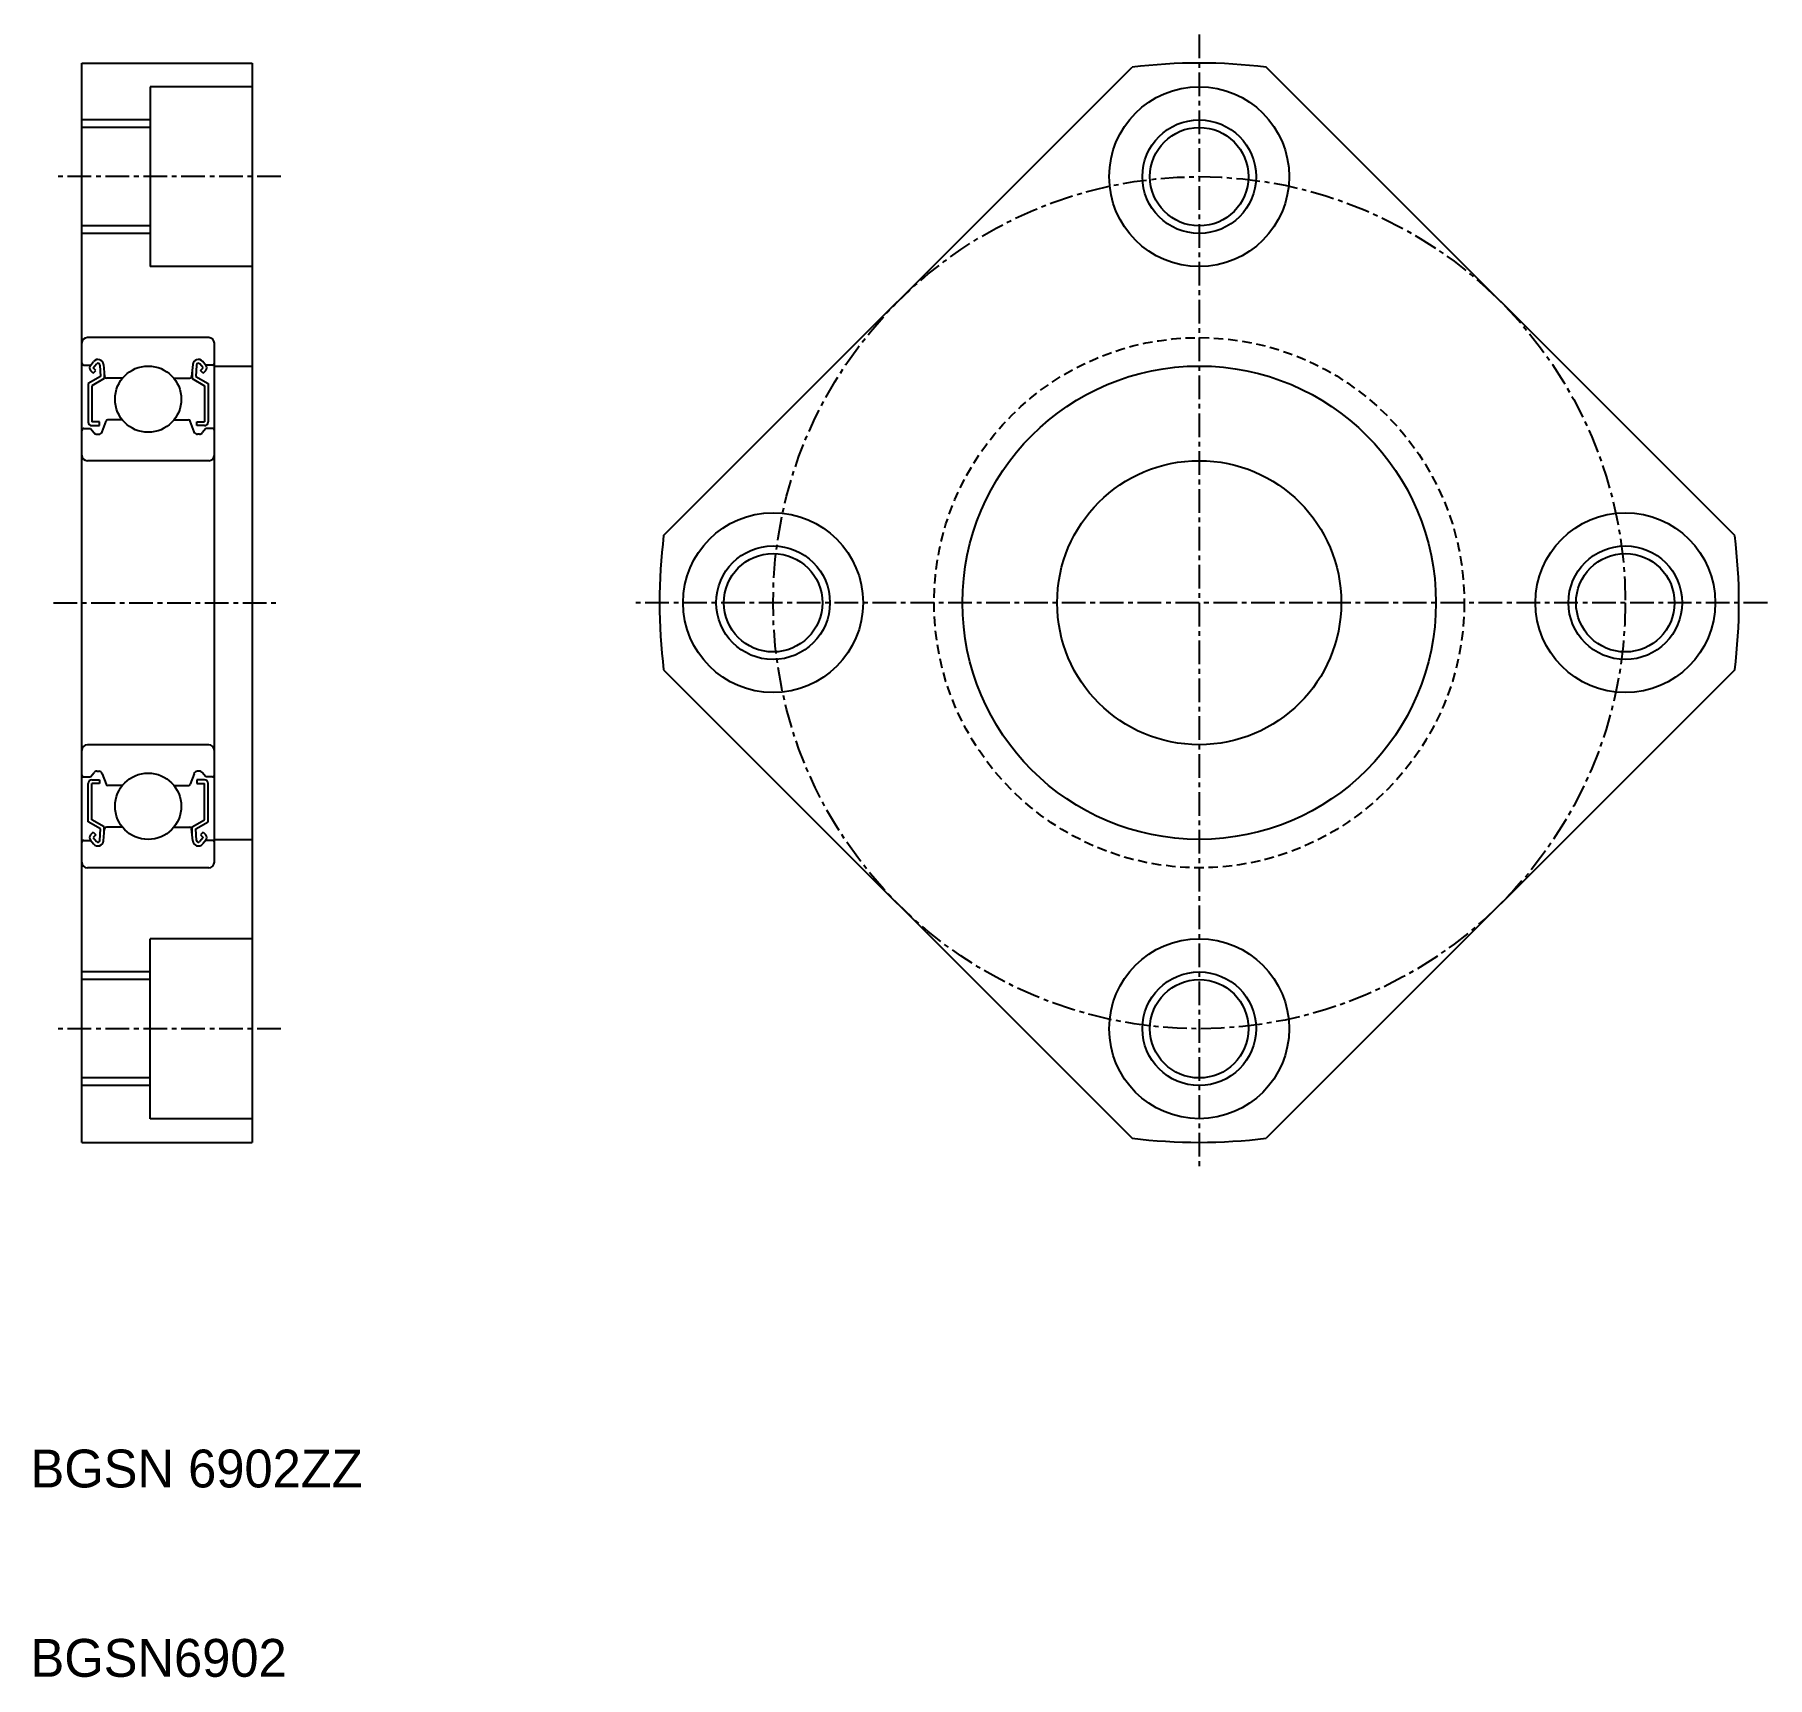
# Model space of a CAD drawing. Extents: x 151.5 to 243, y 83.8 to 170.6.
import ezdxf

# ---------------------------------------------------------------- set-up
doc = ezdxf.new("R2010")
doc.units = 0
doc.linetypes.add('CENTER', pattern=[2, 1.25, -0.25, 0.25, -0.25])
doc.linetypes.add('DASHED', pattern=[0.75, 0.5, -0.25])
doc.layers.get('0').update_dxf_attribs({"linetype": 'CONTINUOUS'})
doc.layers.add('CENTER', color=1, linetype='CENTER')

msp = doc.modelspace()

# ---------------------------------------------------------------- linework, layer by layer
at = {"color": 7, "linetype": 'CONTINUOUS'}
for p, q in [((153.964, 112.066), (153.964, 169.066)), ((153.964, 169.066), (162.964, 169.066)), ((162.964, 169.066), (162.964, 112.066)), ((184.685, 144.107), (209.424, 168.845)), ((241.244, 144.107), (216.505, 168.845)), ((162.964, 167.816), (157.564, 167.816)), ((157.564, 167.816), (157.564, 158.316)), ((157.564, 165.666), (153.964, 165.666)), ((157.564, 160.466), (153.964, 160.466)), ((162.964, 158.316), (157.564, 158.316)), ((160.664, 154.566), (154.264, 154.566)), ((160.964, 126.866), (160.964, 154.266)), ((154.064, 153.116), (154.424, 153.116)), ((154.413, 153.102), (154.584, 153.307)), ((154.566, 152.691), (154.425, 152.833)), ((154.566, 152.974), (154.736, 153.177)), ((154.707, 152.833), (154.566, 152.974)), ((154.566, 152.691), (154.707, 152.833)), ((154.913, 153.118), (154.945, 152.517)), ((155.113, 153.14), (155.167, 152.508)), ((159.816, 153.14), (159.761, 152.508)), ((160.016, 153.118), (159.983, 152.517)), ((160.362, 152.974), (160.192, 153.177)), ((160.221, 152.833), (160.362, 152.974)), ((160.362, 152.691), (160.221, 152.833)), ((160.516, 153.102), (160.345, 153.307)), ((160.362, 152.691), (160.504, 152.833)), ((160.864, 153.116), (160.504, 153.116)), ((160.964, 153.066), (162.964, 153.066)), ((154.945, 152.517), (154.295, 152.141)), ((154.295, 152.141), (154.295, 150.116)), ((155.145, 152.401), (154.495, 152.026)), ((154.495, 152.026), (154.495, 150.116)), ((155.145, 152.762), (155.145, 152.401)), ((156.103, 152.416), (155.267, 152.416)), ((158.825, 152.416), (159.662, 152.416)), ((159.783, 152.762), (159.783, 152.401)), ((159.783, 152.401), (160.433, 152.026)), ((159.983, 152.517), (160.633, 152.141)), ((160.433, 152.026), (160.433, 150.116)), ((160.633, 152.141), (160.633, 150.116)), ((154.895, 150.116), (154.495, 150.116)), ((154.895, 149.916), (154.895, 150.116)), ((155.043, 149.598), (155.244, 150.15)), ((156.103, 150.216), (155.338, 150.216)), ((158.825, 150.216), (159.59, 150.216)), ((159.886, 149.598), (159.684, 150.15)), ((160.033, 149.916), (160.033, 150.116)), ((160.033, 150.116), (160.433, 150.116)), ((154.064, 149.766), (154.414, 149.766)), ((154.414, 149.766), (154.606, 149.538)), ((154.495, 149.916), (154.895, 149.916)), ((154.759, 149.466), (154.855, 149.466)), ((160.433, 149.916), (160.033, 149.916)), ((160.17, 149.466), (160.073, 149.466)), ((160.514, 149.766), (160.323, 149.538)), ((160.864, 149.766), (160.514, 149.766)), ((160.664, 148.066), (154.264, 148.066)), ((184.685, 137.026), (209.424, 112.287)), ((241.244, 137.026), (216.505, 112.287)), ((160.664, 133.066), (154.264, 133.066)), ((154.064, 131.366), (154.414, 131.366)), ((154.295, 128.991), (154.295, 131.016)), ((154.414, 131.366), (154.606, 131.595)), ((154.495, 131.216), (154.895, 131.216)), ((154.895, 131.016), (154.495, 131.016)), ((154.495, 129.106), (154.495, 131.016)), ((154.759, 131.666), (154.855, 131.666)), ((154.895, 131.216), (154.895, 131.016)), ((155.043, 131.535), (155.244, 130.982)), ((156.103, 130.916), (155.338, 130.916)), ((158.825, 130.916), (159.59, 130.916)), ((159.886, 131.535), (159.684, 130.982)), ((160.033, 131.216), (160.033, 131.016)), ((160.433, 131.216), (160.033, 131.216)), ((160.033, 131.016), (160.433, 131.016)), ((160.17, 131.666), (160.073, 131.666)), ((160.514, 131.366), (160.323, 131.595)), ((160.433, 129.106), (160.433, 131.016)), ((160.864, 131.366), (160.514, 131.366)), ((160.633, 128.991), (160.633, 131.016)), ((155.145, 128.731), (154.495, 129.106)), ((159.783, 128.731), (160.433, 129.106)), ((154.945, 128.615), (154.295, 128.991)), ((154.566, 128.441), (154.425, 128.3)), ((154.566, 128.441), (154.707, 128.299)), ((154.707, 128.299), (154.566, 128.158)), ((154.566, 128.158), (154.736, 127.956)), ((154.913, 128.015), (154.945, 128.615)), ((155.113, 127.992), (155.167, 128.625)), ((155.145, 128.37), (155.145, 128.731)), ((156.103, 128.716), (155.267, 128.716)), ((158.825, 128.716), (159.662, 128.716)), ((159.816, 127.992), (159.761, 128.625)), ((159.783, 128.37), (159.783, 128.731)), ((159.983, 128.615), (160.633, 128.991)), ((160.016, 128.015), (159.983, 128.615)), ((160.362, 128.158), (160.192, 127.956)), ((160.362, 128.441), (160.221, 128.299)), ((160.221, 128.299), (160.362, 128.158)), ((160.362, 128.441), (160.504, 128.3)), ((154.064, 128.016), (154.424, 128.016)), ((154.413, 128.03), (154.584, 127.826)), ((160.516, 128.03), (160.345, 127.826)), ((160.864, 128.016), (160.504, 128.016)), ((160.964, 128.066), (162.964, 128.066)), ((160.664, 126.566), (154.264, 126.566)), ((157.564, 113.316), (157.564, 122.816)), ((162.964, 122.816), (157.564, 122.816)), ((157.564, 120.666), (153.964, 120.666)), ((157.564, 115.466), (153.964, 115.466)), ((162.964, 113.316), (157.564, 113.316)), ((153.964, 112.066), (162.964, 112.066))]:
    msp.add_line(p, q, dxfattribs=at)
at = {"color": 3, "linetype": 'CONTINUOUS'}
for p, q in [((157.564, 166.066), (153.964, 166.066)), ((157.564, 160.066), (153.964, 160.066)), ((157.564, 121.066), (153.964, 121.066)), ((157.564, 115.066), (153.964, 115.066))]:
    msp.add_line(p, q, dxfattribs=at)
at = {"color": 7, "linetype": 'CONTINUOUS'}
for centre, radius in [((212.964, 163.066), 4.75), ((212.964, 163.066), 2.6), ((157.464, 151.316), 1.75), ((212.964, 140.566), 12.5), ((212.964, 140.566), 7.5), ((190.464, 140.566), 4.75), ((235.464, 140.566), 4.75), ((190.464, 140.566), 2.6), ((235.464, 140.566), 2.6), ((157.464, 129.816), 1.75), ((212.964, 118.066), 4.75), ((212.964, 118.066), 2.6)]:
    msp.add_circle(centre, radius, dxfattribs=at)
at = {"color": 3, "linetype": 'CONTINUOUS'}
for centre in [(212.964, 163.066), (190.464, 140.566), (235.464, 140.566), (212.964, 118.066)]:
    msp.add_circle(centre, 3, dxfattribs=at)
at = {"color": 3, "linetype": 'DASHED'}
msp.add_circle((212.964, 140.566), 14, dxfattribs=at)
at = {"color": 7, "linetype": 'CONTINUOUS'}
for centre, radius, start, end in [((212.964, 140.566), 28.5, 82.86365, 97.13635), ((154.264, 154.266), 0.3, 90, 180), ((160.664, 154.266), 0.3, 0, 90), ((154.064, 153.216), 0.1, 180, 270), ((154.566, 152.974), 0.2, 140.13638, 224.99798), ((154.814, 153.114), 0.3, 4.93473, 140.13638), ((154.813, 153.112), 0.1, 3.10166, 139.95027), ((160.115, 153.114), 0.3, 39.86362, 175.06527), ((160.116, 153.112), 0.1, 40.04973, 176.89834), ((160.362, 152.974), 0.2, 315.00202, 39.86362), ((160.864, 153.216), 0.1, 270, 0), ((155.267, 152.516), 0.1, 184.93473, 270), ((159.662, 152.516), 0.1, 270, 355.06527), ((154.495, 150.116), 0.2, 180, 270), ((155.338, 150.116), 0.1, 90, 159.99256), ((159.59, 150.116), 0.1, 20.00744, 90), ((160.433, 150.116), 0.2, 270, 0), ((154.064, 149.666), 0.1, 90, 180), ((154.759, 149.666), 0.2, 219.97717, 270), ((154.855, 149.666), 0.2, 270, 339.99256), ((160.073, 149.666), 0.2, 200.00744, 270), ((160.17, 149.666), 0.2, 270, 320.02283), ((160.864, 149.666), 0.1, 0, 90), ((154.264, 148.366), 0.3, 180, 270), ((160.664, 148.366), 0.3, 270, 0), ((212.964, 140.566), 28.5, 172.86365, 187.13635), ((212.964, 140.566), 28.5, 352.86365, 7.13635), ((154.264, 132.766), 0.3, 90, 180), ((160.664, 132.766), 0.3, 0, 90), ((154.064, 131.466), 0.1, 180, 270), ((154.495, 131.016), 0.2, 90, 180), ((154.759, 131.466), 0.2, 90, 140.02283), ((154.855, 131.466), 0.2, 20.00744, 90), ((155.338, 131.016), 0.1, 200.00744, 270), ((159.59, 131.016), 0.1, 270, 339.99256), ((160.073, 131.466), 0.2, 90, 159.99256), ((160.17, 131.466), 0.2, 39.97717, 90), ((160.433, 131.016), 0.2, 0, 90), ((160.864, 131.466), 0.1, 270, 0), ((154.566, 128.158), 0.2, 135.00202, 219.86362), ((155.267, 128.616), 0.1, 90, 175.06527), ((159.662, 128.616), 0.1, 4.93473, 90), ((160.362, 128.158), 0.2, 320.13638, 44.99798), ((154.064, 127.916), 0.1, 90, 180), ((154.814, 128.018), 0.3, 219.86362, 355.06527), ((154.813, 128.02), 0.1, 220.04973, 356.89834), ((160.115, 128.018), 0.3, 184.93473, 320.13638), ((160.116, 128.02), 0.1, 183.10166, 319.95027), ((160.864, 127.916), 0.1, 0, 90), ((154.264, 126.866), 0.3, 180, 270), ((160.664, 126.866), 0.3, 270, 0), ((212.964, 140.566), 28.5, 262.86365, 277.13635)]:
    msp.add_arc(centre, radius, start, end, dxfattribs=at)
at = {"layer": 'CENTER', "color": 1, "linetype": 'CENTER'}
for p, q in [((212.964, 170.566), (212.964, 110.566)), ((164.464, 163.066), (152.464, 163.066)), ((152.464, 140.566), (164.464, 140.566)), ((242.964, 140.566), (182.964, 140.566)), ((164.464, 118.066), (152.464, 118.066))]:
    msp.add_line(p, q, dxfattribs=at)
msp.add_circle((212.964, 140.566), 22.5, dxfattribs=at)

# ---------------------------------------------------------------- texts
at = {"color": 7, "linetype": 'CONTINUOUS'}
for s, p in [('BGSN 6902ZZ', (151.252, 93.84)), ('BGSN6902', (151.252, 83.84))]:
    msp.add_text(s, height=2, dxfattribs=at).set_placement(p)

doc.saveas('drawing.dxf')
